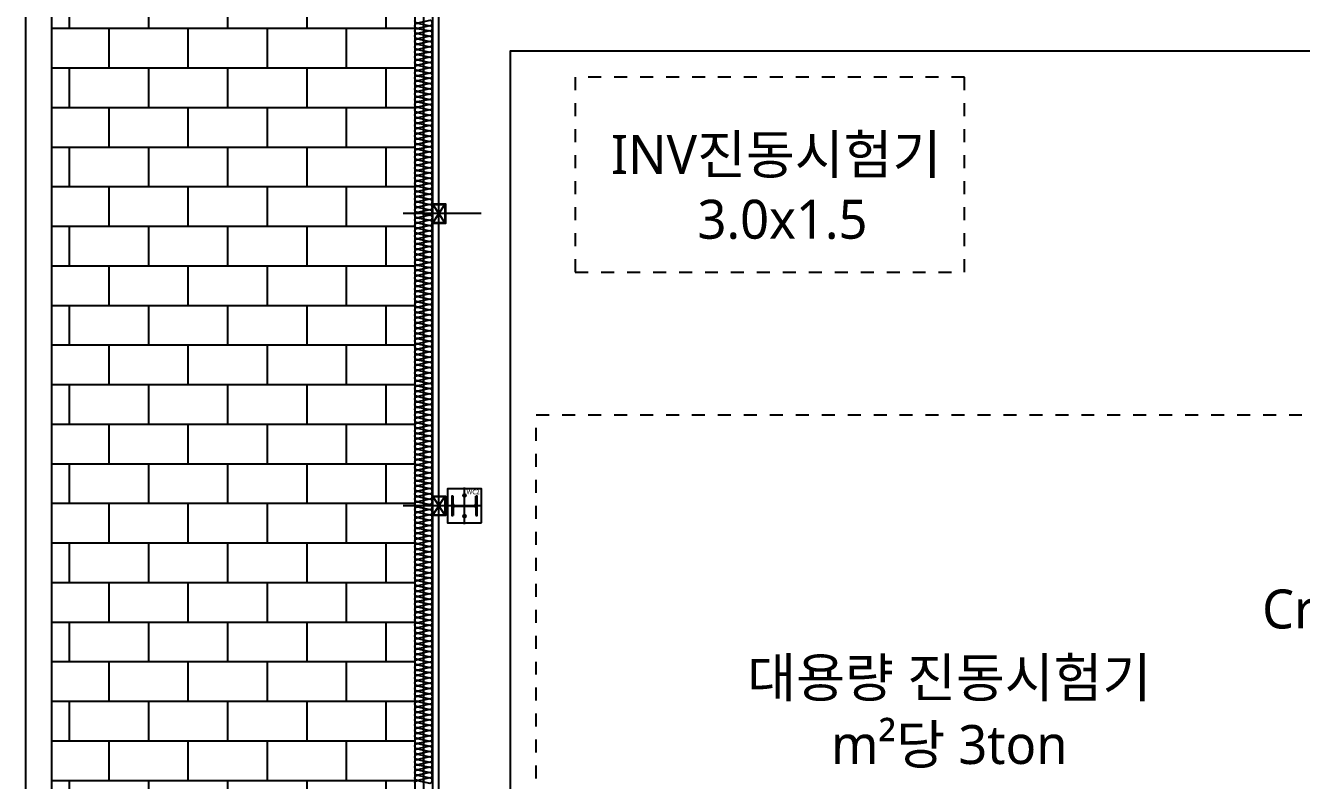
# Model space of a CAD drawing. Header units: millimetres. Extents: x 9 to 147, y 4 to 115.
# Drawn here: x 38.06 to 47.9, y 75.29 to 81.1 of the extents above; entities that cross this region are included whole.
import ezdxf
from ezdxf.enums import TextEntityAlignment as Align

# ---------------------------------------------------------------- set-up
doc = ezdxf.new("R2010")
doc.units = ezdxf.units.MM
doc.header["$LTSCALE"] = 200
doc.linetypes.add('XR-PLAN$0$HIDDEN', pattern=[0.375, 0.25, -0.125])
doc.layers.get('DEFPOINTS').update_dxf_attribs({"color": 137})
for name, color, linetype, plot in [('AREA', 30, 'Continuous', False), ('XR-PLAN$0$TEMP', 171, 'Continuous', False), ('XR-PLAN$0$TXT-1', 137, 'Continuous', False)]:
    doc.layers.add(name, color=color, linetype=linetype, plot=plot)
for name, color, linetype in [('XR-PLAN$0$!!장비명', 252, 'Continuous'), ('XR-PLAN$0$01폴리에스터흡음재', 252, 'Continuous'), ('XR-PLAN$0$AA-WAXM-FRAM', 252, 'Continuous'), ('XR-PLAN$0$ELE-6', 252, 'Continuous'), ('XR-PLAN$0$ELE-7', 252, 'Continuous'), ('XR-PLAN$0$HAT-BRICK', 252, 'Continuous'), ('XR-PLAN$0$HAT-INS', 252, 'Continuous'), ('XR-PLAN$0$STEEL BASE', 252, 'Continuous'), ('XR-PLAN$0$WAL', 252, 'Continuous'), ('XR-PLAN$0$메탈판넬-2', 252, 'Continuous'), ('XR-PLAN$0$방화', 252, 'Continuous'), ('XR-PLAN$0$장비', 252, 'XR-PLAN$0$HIDDEN')]:
    doc.layers.add(name, color=color, linetype=linetype)
doc.styles.add('XR-PLAN$0$스타일1', font='MALGUN_0.TTF')

# ---------------------------------------------------------------- blocks, each defined once
blk = doc.blocks.new('*U96')
at = {"layer": 'XR-PLAN$0$HAT-INS'}
for points in [[(-5472.2, 0, -0.414214), (-5487.2, 15), (-5472.2, 85, 1), (-5502.2, 85), (-5487.2, 15, -0.414214), (-5502.2, 0, 0.414214)], [(-5442.2, 0, -0.414214), (-5457.2, 15), (-5442.2, 85, 1), (-5472.2, 85), (-5457.2, 15, -0.414214), (-5472.2, 0, 0.414214)], [(-5412.2, 0, -0.414214), (-5427.2, 15), (-5412.2, 85, 1), (-5442.2, 85), (-5427.2, 15, -0.414214), (-5442.2, 0, 0.414214)], [(-5382.2, 0, -0.414214), (-5397.2, 15), (-5382.2, 85, 1), (-5412.2, 85), (-5397.2, 15, -0.414214), (-5412.2, 0, 0.414214)], [(-5352.2, 0, -0.414214), (-5367.2, 15), (-5352.2, 85, 1), (-5382.2, 85), (-5367.2, 15, -0.414214), (-5382.2, 0, 0.414214)], [(-5322.2, 0, -0.414214), (-5337.2, 15), (-5322.2, 85, 1), (-5352.2, 85), (-5337.2, 15, -0.414214), (-5352.2, 0, 0.414214)], [(-5292.2, 0, -0.414214), (-5307.2, 15), (-5292.2, 85, 1), (-5322.2, 85), (-5307.2, 15, -0.414214), (-5322.2, 0, 0.414214)], [(-5262.2, 0, -0.414214), (-5277.2, 15), (-5262.2, 85, 1), (-5292.2, 85), (-5277.2, 15, -0.414214), (-5292.2, 0, 0.414214)], [(-5232.2, 0, -0.414214), (-5247.2, 15), (-5232.2, 85, 1), (-5262.2, 85), (-5247.2, 15, -0.414214), (-5262.2, 0, 0.414214)], [(-5202.2, 0, -0.414214), (-5217.2, 15), (-5202.2, 85, 1), (-5232.2, 85), (-5217.2, 15, -0.414214), (-5232.2, 0, 0.414214)], [(-5172.2, 0, -0.414214), (-5187.2, 15), (-5172.2, 85, 1), (-5202.2, 85), (-5187.2, 15, -0.414214), (-5202.2, 0, 0.414214)], [(-5142.2, 0, -0.414214), (-5157.2, 15), (-5142.2, 85, 1), (-5172.2, 85), (-5157.2, 15, -0.414214), (-5172.2, 0, 0.414214)], [(-5112.2, 0, -0.414214), (-5127.2, 15), (-5112.2, 85, 1), (-5142.2, 85), (-5127.2, 15, -0.414214), (-5142.2, 0, 0.414214)], [(-5082.2, 0, -0.414214), (-5097.2, 15), (-5082.2, 85, 1), (-5112.2, 85), (-5097.2, 15, -0.414214), (-5112.2, 0, 0.414214)], [(-5052.2, 0, -0.414214), (-5067.2, 15), (-5052.2, 85, 1), (-5082.2, 85), (-5067.2, 15, -0.414214), (-5082.2, 0, 0.414214)], [(-5022.2, 0, -0.414214), (-5037.2, 15), (-5022.2, 85, 1), (-5052.2, 85), (-5037.2, 15, -0.414214), (-5052.2, 0, 0.414214)], [(-4992.2, 0, -0.414214), (-5007.2, 15), (-4992.2, 85, 1), (-5022.2, 85), (-5007.2, 15, -0.414214), (-5022.2, 0, 0.414214)], [(-4962.2, 0, -0.414214), (-4977.2, 15), (-4962.2, 85, 1), (-4992.2, 85), (-4977.2, 15, -0.414214), (-4992.2, 0, 0.414214)], [(-4932.2, 0, -0.414214), (-4947.2, 15), (-4932.2, 85, 1), (-4962.2, 85), (-4947.2, 15, -0.414214), (-4962.2, 0, 0.414214)], [(-4902.2, 0, -0.414214), (-4917.2, 15), (-4902.2, 85, 1), (-4932.2, 85), (-4917.2, 15, -0.414214), (-4932.2, 0, 0.414214)], [(-4872.2, 0, -0.414214), (-4887.2, 15), (-4872.2, 85, 1), (-4902.2, 85), (-4887.2, 15, -0.414214), (-4902.2, 0, 0.414214)], [(-4842.2, 0, -0.414214), (-4857.2, 15), (-4842.2, 85, 1), (-4872.2, 85), (-4857.2, 15, -0.414214), (-4872.2, 0, 0.414214)], [(-4812.2, 0, -0.414214), (-4827.2, 15), (-4812.2, 85, 1), (-4842.2, 85), (-4827.2, 15, -0.414214), (-4842.2, 0, 0.414214)], [(-4782.2, 0, -0.414214), (-4797.2, 15), (-4782.2, 85, 1), (-4812.2, 85), (-4797.2, 15, -0.414214), (-4812.2, 0, 0.414214)], [(-4752.2, 0, -0.414214), (-4767.2, 15), (-4752.2, 85, 1), (-4782.2, 85), (-4767.2, 15, -0.414214), (-4782.2, 0, 0.414214)], [(-4722.2, 0, -0.414214), (-4737.2, 15), (-4722.2, 85, 1), (-4752.2, 85), (-4737.2, 15, -0.414214), (-4752.2, 0, 0.414214)], [(-4692.2, 0, -0.414214), (-4707.2, 15), (-4692.2, 85, 1), (-4722.2, 85), (-4707.2, 15, -0.414214), (-4722.2, 0, 0.414214)], [(-4662.2, 0, -0.414214), (-4677.2, 15), (-4662.2, 85, 1), (-4692.2, 85), (-4677.2, 15, -0.414214), (-4692.2, 0, 0.414214)], [(-4632.2, 0, -0.414214), (-4647.2, 15), (-4632.2, 85, 1), (-4662.2, 85), (-4647.2, 15, -0.414214), (-4662.2, 0, 0.414214)], [(-4602.2, 0, -0.414214), (-4617.2, 15), (-4602.2, 85, 1), (-4632.2, 85), (-4617.2, 15, -0.414214), (-4632.2, 0, 0.414214)], [(-4572.2, 0, -0.414214), (-4587.2, 15), (-4572.2, 85, 1), (-4602.2, 85), (-4587.2, 15, -0.414214), (-4602.2, 0, 0.414214)], [(-4542.2, 0, -0.414214), (-4557.2, 15), (-4542.2, 85, 1), (-4572.2, 85), (-4557.2, 15, -0.414214), (-4572.2, 0, 0.414214)], [(-4512.2, 0, -0.414214), (-4527.2, 15), (-4512.2, 85, 1), (-4542.2, 85), (-4527.2, 15, -0.414214), (-4542.2, 0, 0.414214)], [(-4482.2, 0, -0.414214), (-4497.2, 15), (-4482.2, 85, 1), (-4512.2, 85), (-4497.2, 15, -0.414214), (-4512.2, 0, 0.414214)], [(-4452.2, 0, -0.414214), (-4467.2, 15), (-4452.2, 85, 1), (-4482.2, 85), (-4467.2, 15, -0.414214), (-4482.2, 0, 0.414214)], [(-4422.2, 0, -0.414214), (-4437.2, 15), (-4422.2, 85, 1), (-4452.2, 85), (-4437.2, 15, -0.414214), (-4452.2, 0, 0.414214)], [(-4392.2, 0, -0.414214), (-4407.2, 15), (-4392.2, 85, 1), (-4422.2, 85), (-4407.2, 15, -0.414214), (-4422.2, 0, 0.414214)], [(-4362.2, 0, -0.414214), (-4377.2, 15), (-4362.2, 85, 1), (-4392.2, 85), (-4377.2, 15, -0.414214), (-4392.2, 0, 0.414214)], [(-4332.2, 0, -0.414214), (-4347.2, 15), (-4332.2, 85, 1), (-4362.2, 85), (-4347.2, 15, -0.414214), (-4362.2, 0, 0.414214)], [(-4302.2, 0, -0.414214), (-4317.2, 15), (-4302.2, 85, 1), (-4332.2, 85), (-4317.2, 15, -0.414214), (-4332.2, 0, 0.414214)], [(-4272.2, 0, -0.414214), (-4287.2, 15), (-4272.2, 85, 1), (-4302.2, 85), (-4287.2, 15, -0.414214), (-4302.2, 0, 0.414214)], [(-4242.2, 0, -0.414214), (-4257.2, 15), (-4242.2, 85, 1), (-4272.2, 85), (-4257.2, 15, -0.414214), (-4272.2, 0, 0.414214)], [(-4212.2, 0, -0.414214), (-4227.2, 15), (-4212.2, 85, 1), (-4242.2, 85), (-4227.2, 15, -0.414214), (-4242.2, 0, 0.414214)], [(-4182.2, 0, -0.414214), (-4197.2, 15), (-4182.2, 85, 1), (-4212.2, 85), (-4197.2, 15, -0.414214), (-4212.2, 0, 0.414214)], [(-4152.2, 0, -0.414214), (-4167.2, 15), (-4152.2, 85, 1), (-4182.2, 85), (-4167.2, 15, -0.414214), (-4182.2, 0, 0.414214)], [(-4122.2, 0, -0.414214), (-4137.2, 15), (-4122.2, 85, 1), (-4152.2, 85), (-4137.2, 15, -0.414214), (-4152.2, 0, 0.414214)], [(-4092.2, 0, -0.414214), (-4107.2, 15), (-4092.2, 85, 1), (-4122.2, 85), (-4107.2, 15, -0.414214), (-4122.2, 0, 0.414214)], [(-4062.2, 0, -0.414214), (-4077.2, 15), (-4062.2, 85, 1), (-4092.2, 85), (-4077.2, 15, -0.414214), (-4092.2, 0, 0.414214)], [(-4032.2, 0, -0.414214), (-4047.2, 15), (-4032.2, 85, 1), (-4062.2, 85), (-4047.2, 15, -0.414214), (-4062.2, 0, 0.414214)], [(-4002.2, 0, -0.414214), (-4017.2, 15), (-4002.2, 85, 1), (-4032.2, 85), (-4017.2, 15, -0.414214), (-4032.2, 0, 0.414214)], [(-3972.2, 0, -0.414214), (-3987.2, 15), (-3972.2, 85, 1), (-4002.2, 85), (-3987.2, 15, -0.414214), (-4002.2, 0, 0.414214)], [(-3942.2, 0, -0.414214), (-3957.2, 15), (-3942.2, 85, 1), (-3972.2, 85), (-3957.2, 15, -0.414214), (-3972.2, 0, 0.414214)], [(-3912.2, 0, -0.414214), (-3927.2, 15), (-3912.2, 85, 1), (-3942.2, 85), (-3927.2, 15, -0.414214), (-3942.2, 0, 0.414214)], [(-3882.2, 0, -0.414214), (-3897.2, 15), (-3882.2, 85, 1), (-3912.2, 85), (-3897.2, 15, -0.414214), (-3912.2, 0, 0.414214)], [(-3852.2, 0, -0.414214), (-3867.2, 15), (-3852.2, 85, 1), (-3882.2, 85), (-3867.2, 15, -0.414214), (-3882.2, 0, 0.414214)], [(-3822.2, 0, -0.414214), (-3837.2, 15), (-3822.2, 85, 1), (-3852.2, 85), (-3837.2, 15, -0.414214), (-3852.2, 0, 0.414214)], [(-3792.2, 0, -0.414214), (-3807.2, 15), (-3792.2, 85, 1), (-3822.2, 85), (-3807.2, 15, -0.414214), (-3822.2, 0, 0.414214)], [(-3762.2, 0, -0.414214), (-3777.2, 15), (-3762.2, 85, 1), (-3792.2, 85), (-3777.2, 15, -0.414214), (-3792.2, 0, 0.414214)], [(-3732.2, 0, -0.414214), (-3747.2, 15), (-3732.2, 85, 1), (-3762.2, 85), (-3747.2, 15, -0.414214), (-3762.2, 0, 0.414214)], [(-3702.2, 0, -0.414214), (-3717.2, 15), (-3702.2, 85, 1), (-3732.2, 85), (-3717.2, 15, -0.414214), (-3732.2, 0, 0.414214)], [(-3672.2, 0, -0.414214), (-3687.2, 15), (-3672.2, 85, 1), (-3702.2, 85), (-3687.2, 15, -0.414214), (-3702.2, 0, 0.414214)], [(-3642.2, 0, -0.414214), (-3657.2, 15), (-3642.2, 85, 1), (-3672.2, 85), (-3657.2, 15, -0.414214), (-3672.2, 0, 0.414214)], [(-3612.2, 0, -0.414214), (-3627.2, 15), (-3612.2, 85, 1), (-3642.2, 85), (-3627.2, 15, -0.414214), (-3642.2, 0, 0.414214)], [(-3582.2, 0, -0.414214), (-3597.2, 15), (-3582.2, 85, 1), (-3612.2, 85), (-3597.2, 15, -0.414214), (-3612.2, 0, 0.414214)], [(-3552.2, 0, -0.414214), (-3567.2, 15), (-3552.2, 85, 1), (-3582.2, 85), (-3567.2, 15, -0.414214), (-3582.2, 0, 0.414214)], [(-3522.2, 0, -0.414214), (-3537.2, 15), (-3522.2, 85, 1), (-3552.2, 85), (-3537.2, 15, -0.414214), (-3552.2, 0, 0.414214)], [(-3492.2, 0, -0.414214), (-3507.2, 15), (-3492.2, 85, 1), (-3522.2, 85), (-3507.2, 15, -0.414214), (-3522.2, 0, 0.414214)], [(-3462.2, 0, -0.414214), (-3477.2, 15), (-3462.2, 85, 1), (-3492.2, 85), (-3477.2, 15, -0.414214), (-3492.2, 0, 0.414214)], [(-3432.2, 0, -0.414214), (-3447.2, 15), (-3432.2, 85, 1), (-3462.2, 85), (-3447.2, 15, -0.414214), (-3462.2, 0, 0.414214)], [(-3402.2, 0, -0.414214), (-3417.2, 15), (-3402.2, 85, 1), (-3432.2, 85), (-3417.2, 15, -0.414214), (-3432.2, 0, 0.414214)], [(-3372.2, 0, -0.414214), (-3387.2, 15), (-3372.2, 85, 1), (-3402.2, 85), (-3387.2, 15, -0.414214), (-3402.2, 0, 0.414214)], [(-3342.2, 0, -0.414214), (-3357.2, 15), (-3342.2, 85, 1), (-3372.2, 85), (-3357.2, 15, -0.414214), (-3372.2, 0, 0.414214)], [(-3312.2, 0, -0.414214), (-3327.2, 15), (-3312.2, 85, 1), (-3342.2, 85), (-3327.2, 15, -0.414214), (-3342.2, 0, 0.414214)], [(-3282.2, 0, -0.414214), (-3297.2, 15), (-3282.2, 85, 1), (-3312.2, 85), (-3297.2, 15, -0.414214), (-3312.2, 0, 0.414214)], [(-3252.2, 0, -0.414214), (-3267.2, 15), (-3252.2, 85, 1), (-3282.2, 85), (-3267.2, 15, -0.414214), (-3282.2, 0, 0.414214)], [(-3222.2, 0, -0.414214), (-3237.2, 15), (-3222.2, 85, 1), (-3252.2, 85), (-3237.2, 15, -0.414214), (-3252.2, 0, 0.414214)], [(-3192.2, 0, -0.414214), (-3207.2, 15), (-3192.2, 85, 1), (-3222.2, 85), (-3207.2, 15, -0.414214), (-3222.2, 0, 0.414214)], [(-3162.2, 0, -0.414214), (-3177.2, 15), (-3162.2, 85, 1), (-3192.2, 85), (-3177.2, 15, -0.414214), (-3192.2, 0, 0.414214)], [(-3132.2, 0, -0.414214), (-3147.2, 15), (-3132.2, 85, 1), (-3162.2, 85), (-3147.2, 15, -0.414214), (-3162.2, 0, 0.414214)], [(-3102.2, 0, -0.414214), (-3117.2, 15), (-3102.2, 85, 1), (-3132.2, 85), (-3117.2, 15, -0.414214), (-3132.2, 0, 0.414214)], [(-3072.2, 0, -0.414214), (-3087.2, 15), (-3072.2, 85, 1), (-3102.2, 85), (-3087.2, 15, -0.414214), (-3102.2, 0, 0.414214)], [(-3042.2, 0, -0.414214), (-3057.2, 15), (-3042.2, 85, 1), (-3072.2, 85), (-3057.2, 15, -0.414214), (-3072.2, 0, 0.414214)], [(-3012.2, 0, -0.414214), (-3027.2, 15), (-3012.2, 85, 1), (-3042.2, 85), (-3027.2, 15, -0.414214), (-3042.2, 0, 0.414214)], [(-2982.2, 0, -0.414214), (-2997.2, 15), (-2982.2, 85, 1), (-3012.2, 85), (-2997.2, 15, -0.414214), (-3012.2, 0, 0.414214)], [(-2952.2, 0, -0.414214), (-2967.2, 15), (-2952.2, 85, 1), (-2982.2, 85), (-2967.2, 15, -0.414214), (-2982.2, 0, 0.414214)], [(-2922.2, 0, -0.414214), (-2937.2, 15), (-2922.2, 85, 1), (-2952.2, 85), (-2937.2, 15, -0.414214), (-2952.2, 0, 0.414214)], [(-2892.2, 0, -0.414214), (-2907.2, 15), (-2892.2, 85, 1), (-2922.2, 85), (-2907.2, 15, -0.414214), (-2922.2, 0, 0.414214)], [(-2862.2, 0, -0.414214), (-2877.2, 15), (-2862.2, 85, 1), (-2892.2, 85), (-2877.2, 15, -0.414214), (-2892.2, 0, 0.414214)], [(-2832.2, 0, -0.414214), (-2847.2, 15), (-2832.2, 85, 1), (-2862.2, 85), (-2847.2, 15, -0.414214), (-2862.2, 0, 0.414214)], [(-2802.2, 0, -0.414214), (-2817.2, 15), (-2802.2, 85, 1), (-2832.2, 85), (-2817.2, 15, -0.414214), (-2832.2, 0, 0.414214)], [(-2772.2, 0, -0.414214), (-2787.2, 15), (-2772.2, 85, 1), (-2802.2, 85), (-2787.2, 15, -0.414214), (-2802.2, 0, 0.414214)], [(-2742.2, 0, -0.414214), (-2757.2, 15), (-2742.2, 85, 1), (-2772.2, 85), (-2757.2, 15, -0.414214), (-2772.2, 0, 0.414214)], [(-2712.2, 0, -0.414214), (-2727.2, 15), (-2712.2, 85, 1), (-2742.2, 85), (-2727.2, 15, -0.414214), (-2742.2, 0, 0.414214)], [(-2682.2, 0, -0.414214), (-2697.2, 15), (-2682.2, 85, 1), (-2712.2, 85), (-2697.2, 15, -0.414214), (-2712.2, 0, 0.414214)], [(-2652.2, 0, -0.414214), (-2667.2, 15), (-2652.2, 85, 1), (-2682.2, 85), (-2667.2, 15, -0.414214), (-2682.2, 0, 0.414214)], [(-2622.2, 0, -0.414214), (-2637.2, 15), (-2622.2, 85, 1), (-2652.2, 85), (-2637.2, 15, -0.414214), (-2652.2, 0, 0.414214)], [(-2592.2, 0, -0.414214), (-2607.2, 15), (-2592.2, 85, 1), (-2622.2, 85), (-2607.2, 15, -0.414214), (-2622.2, 0, 0.414214)], [(-2562.2, 0, -0.414214), (-2577.2, 15), (-2562.2, 85, 1), (-2592.2, 85), (-2577.2, 15, -0.414214), (-2592.2, 0, 0.414214)], [(-2532.2, 0, -0.414214), (-2547.2, 15), (-2532.2, 85, 1), (-2562.2, 85), (-2547.2, 15, -0.414214), (-2562.2, 0, 0.414214)], [(-2502.2, 0, -0.414214), (-2517.2, 15), (-2502.2, 85, 1), (-2532.2, 85), (-2517.2, 15, -0.414214), (-2532.2, 0, 0.414214)], [(-2472.2, 0, -0.414214), (-2487.2, 15), (-2472.2, 85, 1), (-2502.2, 85), (-2487.2, 15, -0.414214), (-2502.2, 0, 0.414214)], [(-2442.2, 0, -0.414214), (-2457.2, 15), (-2442.2, 85, 1), (-2472.2, 85), (-2457.2, 15, -0.414214), (-2472.2, 0, 0.414214)], [(-2412.2, 0, -0.414214), (-2427.2, 15), (-2412.2, 85, 1), (-2442.2, 85), (-2427.2, 15, -0.414214), (-2442.2, 0, 0.414214)], [(-2382.2, 0, -0.414214), (-2397.2, 15), (-2382.2, 85, 1), (-2412.2, 85), (-2397.2, 15, -0.414214), (-2412.2, 0, 0.414214)], [(-2352.2, 0, -0.414214), (-2367.2, 15), (-2352.2, 85, 1), (-2382.2, 85), (-2367.2, 15, -0.414214), (-2382.2, 0, 0.414214)], [(-2322.2, 0, -0.414214), (-2337.2, 15), (-2322.2, 85, 1), (-2352.2, 85), (-2337.2, 15, -0.414214), (-2352.2, 0, 0.414214)], [(-2292.2, 0, -0.414214), (-2307.2, 15), (-2292.2, 85, 1), (-2322.2, 85), (-2307.2, 15, -0.414214), (-2322.2, 0, 0.414214)], [(-2262.2, 0, -0.414214), (-2277.2, 15), (-2262.2, 85, 1), (-2292.2, 85), (-2277.2, 15, -0.414214), (-2292.2, 0, 0.414214)], [(-2232.2, 0, -0.414214), (-2247.2, 15), (-2232.2, 85, 1), (-2262.2, 85), (-2247.2, 15, -0.414214), (-2262.2, 0, 0.414214)], [(-2202.2, 0, -0.414214), (-2217.2, 15), (-2202.2, 85, 1), (-2232.2, 85), (-2217.2, 15, -0.414214), (-2232.2, 0, 0.414214)], [(-2172.2, 0, -0.414214), (-2187.2, 15), (-2172.2, 85, 1), (-2202.2, 85), (-2187.2, 15, -0.414214), (-2202.2, 0, 0.414214)], [(-2142.2, 0, -0.414214), (-2157.2, 15), (-2142.2, 85, 1), (-2172.2, 85), (-2157.2, 15, -0.414214), (-2172.2, 0, 0.414214)], [(-2112.2, 0, -0.414214), (-2127.2, 15), (-2112.2, 85, 1), (-2142.2, 85), (-2127.2, 15, -0.414214), (-2142.2, 0, 0.414214)], [(-2082.2, 0, -0.414214), (-2097.2, 15), (-2082.2, 85, 1), (-2112.2, 85), (-2097.2, 15, -0.414214), (-2112.2, 0, 0.414214)], [(-2052.2, 0, -0.414214), (-2067.2, 15), (-2052.2, 85, 1), (-2082.2, 85), (-2067.2, 15, -0.414214), (-2082.2, 0, 0.414214)], [(-2022.2, 0, -0.414214), (-2037.2, 15), (-2022.2, 85, 1), (-2052.2, 85), (-2037.2, 15, -0.414214), (-2052.2, 0, 0.414214)], [(-1992.2, 0, -0.414214), (-2007.2, 15), (-1992.2, 85, 1), (-2022.2, 85), (-2007.2, 15, -0.414214), (-2022.2, 0, 0.414214)], [(-1962.2, 0, -0.414214), (-1977.2, 15), (-1962.2, 85, 1), (-1992.2, 85), (-1977.2, 15, -0.414214), (-1992.2, 0, 0.414214)], [(-1932.2, 0, -0.414214), (-1947.2, 15), (-1932.2, 85, 1), (-1962.2, 85), (-1947.2, 15, -0.414214), (-1962.2, 0, 0.414214)], [(-1902.2, 0, -0.414214), (-1917.2, 15), (-1902.2, 85, 1), (-1932.2, 85), (-1917.2, 15, -0.414214), (-1932.2, 0, 0.414214)], [(-1872.2, 0, -0.414214), (-1887.2, 15), (-1872.2, 85, 1), (-1902.2, 85), (-1887.2, 15, -0.414214), (-1902.2, 0, 0.414214)], [(-1842.2, 0, -0.414214), (-1857.2, 15), (-1842.2, 85, 1), (-1872.2, 85), (-1857.2, 15, -0.414214), (-1872.2, 0, 0.414214)], [(-1812.2, 0, -0.414214), (-1827.2, 15), (-1812.2, 85, 1), (-1842.2, 85), (-1827.2, 15, -0.414214), (-1842.2, 0, 0.414214)], [(-1782.2, 0, -0.414214), (-1797.2, 15), (-1782.2, 85, 1), (-1812.2, 85), (-1797.2, 15, -0.414214), (-1812.2, 0, 0.414214)], [(-1752.2, 0, -0.414214), (-1767.2, 15), (-1752.2, 85, 1), (-1782.2, 85), (-1767.2, 15, -0.414214), (-1782.2, 0, 0.414214)], [(-1722.2, 0, -0.414214), (-1737.2, 15), (-1722.2, 85, 1), (-1752.2, 85), (-1737.2, 15, -0.414214), (-1752.2, 0, 0.414214)], [(-1692.2, 0, -0.414214), (-1707.2, 15), (-1692.2, 85, 1), (-1722.2, 85), (-1707.2, 15, -0.414214), (-1722.2, 0, 0.414214)], [(-1662.2, 0, -0.414214), (-1677.2, 15), (-1662.2, 85, 1), (-1692.2, 85), (-1677.2, 15, -0.414214), (-1692.2, 0, 0.414214)], [(-1632.2, 0, -0.414214), (-1647.2, 15), (-1632.2, 85, 1), (-1662.2, 85), (-1647.2, 15, -0.414214), (-1662.2, 0, 0.414214)], [(-1602.2, 0, -0.414214), (-1617.2, 15), (-1602.2, 85, 1), (-1632.2, 85), (-1617.2, 15, -0.414214), (-1632.2, 0, 0.414214)], [(-1572.2, 0, -0.414214), (-1587.2, 15), (-1572.2, 85, 1), (-1602.2, 85), (-1587.2, 15, -0.414214), (-1602.2, 0, 0.414214)], [(-1542.2, 0, -0.414214), (-1557.2, 15), (-1542.2, 85, 1), (-1572.2, 85), (-1557.2, 15, -0.414214), (-1572.2, 0, 0.414214)], [(-1512.2, 0, -0.414214), (-1527.2, 15), (-1512.2, 85, 1), (-1542.2, 85), (-1527.2, 15, -0.414214), (-1542.2, 0, 0.414214)], [(-1482.2, 0, -0.414214), (-1497.2, 15), (-1482.2, 85, 1), (-1512.2, 85), (-1497.2, 15, -0.414214), (-1512.2, 0, 0.414214)], [(-1452.2, 0, -0.414214), (-1467.2, 15), (-1452.2, 85, 1), (-1482.2, 85), (-1467.2, 15, -0.414214), (-1482.2, 0, 0.414214)], [(-1422.2, 0, -0.414214), (-1437.2, 15), (-1422.2, 85, 1), (-1452.2, 85), (-1437.2, 15, -0.414214), (-1452.2, 0, 0.414214)], [(-1392.2, 0, -0.414214), (-1407.2, 15), (-1392.2, 85, 1), (-1422.2, 85), (-1407.2, 15, -0.414214), (-1422.2, 0, 0.414214)], [(-1362.2, 0, -0.414214), (-1377.2, 15), (-1362.2, 85, 1), (-1392.2, 85), (-1377.2, 15, -0.414214), (-1392.2, 0, 0.414214)], [(-1332.2, 0, -0.414214), (-1347.2, 15), (-1332.2, 85, 1), (-1362.2, 85), (-1347.2, 15, -0.414214), (-1362.2, 0, 0.414214)], [(-1302.2, 0, -0.414214), (-1317.2, 15), (-1302.2, 85, 1), (-1332.2, 85), (-1317.2, 15, -0.414214), (-1332.2, 0, 0.414214)], [(-1272.2, 0, -0.414214), (-1287.2, 15), (-1272.2, 85, 1), (-1302.2, 85), (-1287.2, 15, -0.414214), (-1302.2, 0, 0.414214)], [(-1242.2, 0, -0.414214), (-1257.2, 15), (-1242.2, 85, 1), (-1272.2, 85), (-1257.2, 15, -0.414214), (-1272.2, 0, 0.414214)], [(-1212.2, 0, -0.414214), (-1227.2, 15), (-1212.2, 85, 1), (-1242.2, 85), (-1227.2, 15, -0.414214), (-1242.2, 0, 0.414214)], [(-1182.2, 0, -0.414214), (-1197.2, 15), (-1182.2, 85, 1), (-1212.2, 85), (-1197.2, 15, -0.414214), (-1212.2, 0, 0.414214)], [(-1152.2, 0, -0.414214), (-1167.2, 15), (-1152.2, 85, 1), (-1182.2, 85), (-1167.2, 15, -0.414214), (-1182.2, 0, 0.414214)]]:
    blk.add_lwpolyline(points, format="xyb", dxfattribs=at)
blk = doc.blocks.new('XR-PLAN$0$SQ-PIPE-100X100X4.5TS')
at = {"layer": 'XR-PLAN$0$AA-WAXM-FRAM'}
for p, q in [((-71, 4), (71, 96)), ((71, 4), (-71, 96))]:
    blk.add_line(p, q, dxfattribs=at)
for points in [[(75, 0), (75, 100), (-75, 100), (-75, 0)], [(71, 4), (71, 96), (-71, 96), (-71, 4)]]:
    blk.add_lwpolyline(points, close=True, dxfattribs=at)
at = {"layer": 'XR-PLAN$0$방화'}
blk.add_lwpolyline([(0, 375), (0, -225)], dxfattribs=at)
blk = doc.blocks.new('XR-PLAN$0$X-PIPE-1PL')
at = {"layer": 'XR-PLAN$0$메탈판넬-2', "xscale": -1, "rotation": 270}
for p in [(-300, -6250), (-300, -8500)]:
    blk.add_blockref('XR-PLAN$0$SQ-PIPE-100X100X4.5TS', p, dxfattribs=at)
blk = doc.blocks.new('*U69')
for p, q in [((59, 185), (0, 185)), ((72, 172), (72, 22)), ((78, 172), (78, 22)), ((91, 185), (150, 185)), ((59, 9), (0, 9)), ((91, 9), (150, 9))]:
    blk.add_line(p, q)
for points in [[(150, 185), (150, 194), (0, 194), (0, 185)], [(0, 9), (0, 0), (150, 0), (150, 9)]]:
    blk.add_lwpolyline(points)
for centre, start, end in [((59, 172), 0, 90), ((91, 172), 90, 180), ((59, 22), 270, 0), ((91, 22), 180, 270)]:
    blk.add_arc(centre, 13, start, end)
blk = doc.blocks.new('XR-PLAN$0$S-WC2')
at = {"layer": 'DEFPOINTS'}
for p, q in [((0, 130), (0, -130)), ((140, 0), (-140, 0))]:
    blk.add_line(p, q, dxfattribs=at)
at = {"layer": 'XR-PLAN$0$STEEL BASE'}
blk.add_lwpolyline([(130, 130), (-130, 130), (-130, -130), (130, -130)], close=True, dxfattribs=at)
for centre in [(-80, 0), (80, 0)]:
    blk.add_circle(centre, 12, dxfattribs=at)
at = {"layer": 'XR-PLAN$0$WAL', "rotation": 180}
blk.add_blockref('*U69', (75, 97), dxfattribs=at)
at = {"layer": 'XR-PLAN$0$TEMP', "style": 'XR-PLAN$0$스타일1'}
blk.add_text('WC2', height=35, rotation=90, dxfattribs=at).set_placement((-89, 16.8))
blk = doc.blocks.new('XR-PLAN$0$x-stu-1Fcol')
at = {"rotation": 270}
blk.add_blockref('XR-PLAN$0$S-WC2', (-53, -8500), dxfattribs=at)
blk = doc.blocks.new('XR-PLAN$0$지상1층 장비')
at = {"layer": 'XR-PLAN$0$장비', "ltscale": 2}
for points in [[(42300.3, 79200), (45300.3, 79200), (45300.3, 80700), (42300.3, 80700)], [(48000, 78100), (48000, 73100), (42000, 73100), (42000, 78100)]]:
    blk.add_lwpolyline(points, close=True, dxfattribs=at)
at = {"layer": 'XR-PLAN$0$!!장비명', "ltscale": 2, "style": 'XR-PLAN$0$스타일1'}
for s, p in [('INV진동시험기', (43848.3, 80106)), ('3.0x1.5', (43897.4, 79606.7)), ('대용량 진동시험기', (45182.7, 76077.4)), ('m²당 3ton', (45182.7, 75562.1))]:
    blk.add_text(s, height=300, dxfattribs=at).set_placement(p, align=Align.MIDDLE_CENTER)

msp = doc.modelspace()

# ---------------------------------------------------------------- hatches: boundary and pattern name
at = {"layer": 'XR-PLAN$0$HAT-BRICK'}
h = msp.add_hatch(dxfattribs=at)
h.set_pattern_fill('AR-B816', color=256, scale=0.0015)
edge = h.paths.add_edge_path()
edge.add_arc((39.565, 70.9), 1.3, 180, 270)
edge.add_line((39.565, 69.6), (41.065, 69.6))
edge.add_line((41.065, 69.6), (41.065, 86.335))
edge.add_line((41.065, 86.335), (60.73, 86.335))
edge.add_line((60.73, 86.335), (60.73, 87.835))
edge.add_arc((59.43, 87.835), 1.3, 0, 90)
edge.add_line((59.43, 89.135), (39.565, 89.135))
edge.add_arc((39.565, 87.835), 1.3, 90, 180)
edge.add_line((38.265, 87.835), (38.265, 70.9))

# ---------------------------------------------------------------- linework, layer by layer
at = {"layer": 'AREA'}
msp.add_lwpolyline([(113.1675, 86.2675), (41.1325, 86.2675), (41.1325, 42.5327), (113.1675, 42.5327)], close=True, dxfattribs=at)
at = {"layer": 'XR-PLAN$0$01폴리에스터흡음재'}
msp.add_lwpolyline([(47.8, 72.65), (41.25, 72.65), (41.25, 86.15), (53.05, 86.15)], dxfattribs=at)
at = {"layer": 'XR-PLAN$0$AA-WAXM-FRAM'}
msp.add_lwpolyline([(57.8, 86.2), (41.2, 86.2), (41.2, 42.6), (48.61, 42.6)], dxfattribs=at)
at = {"layer": 'XR-PLAN$0$ELE-6'}
for p, q in [((38.065, 87.835), (38.065, 70.8983)), ((38.265, 87.835), (38.265, 70.8983)), ((41.065, 86.335), (41.065, 72.4)), ((41.2, 86.2), (41.2, 72.4))]:
    msp.add_line(p, q, dxfattribs=at)
at = {"layer": 'XR-PLAN$0$ELE-7', "ltscale": 5}
msp.add_lwpolyline([(52.9112, 80.9), (41.8003, 80.9), (41.8003, 72.9), (52.9112, 72.9)], close=True, dxfattribs=at)

# ---------------------------------------------------------------- block references
at = {"xscale": 0.001, "yscale": 0.001, "zscale": 0.001}
for name in ['XR-PLAN$0$X-PIPE-1PL', 'XR-PLAN$0$x-stu-1Fcol']:
    msp.add_blockref(name, (41.5, 85.9), dxfattribs=at)
at = {"layer": 'XR-PLAN$0$HAT-INS', "xscale": 0.00135, "yscale": 0.00135, "zscale": 0.00135, "rotation": 270}
msp.add_blockref('*U96', (41.065, 73.7095), dxfattribs=at)
at = {"layer": 'XR-PLAN$0$장비', "xscale": 0.001, "yscale": 0.001, "zscale": 0.001}
msp.add_blockref('XR-PLAN$0$지상1층 장비', (0, 0), dxfattribs=at)

# ---------------------------------------------------------------- texts
at = {"layer": 'XR-PLAN$0$TXT-1', "style": 'XR-PLAN$0$스타일1'}
msp.add_text('Crane 운행구간(1ton)', height=0.3, dxfattribs=at).set_placement((49.4792, 76.6057), align=Align.MIDDLE_CENTER)

doc.saveas('drawing.dxf')
